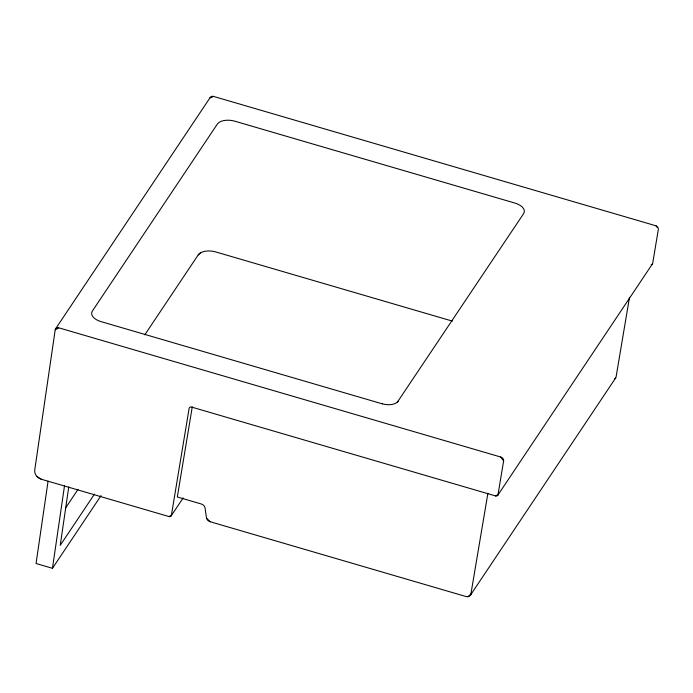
<?xml version="1.0" encoding="UTF-8"?>
<svg xmlns="http://www.w3.org/2000/svg" width="693" height="693" viewBox="0 0 693 693"><rect width="100%" height="100%" fill="white"/><g stroke="black" fill="none" stroke-linecap="round" stroke-linejoin="round"><path stroke-width="1.04" d="M55.197 329.799L34.711 470.235A8.16 6.635 33.8 0 0 41.381 479.253L168.927 516.545L171.388 515.28L189.137 408.342A2.33 1.897 33.8 0 1 191.571 407.068L495.538 495.928A2.33 1.897 33.8 0 0 497.998 494.698L503.629 460.897A3.5 2.841 33.8 0 0 500.77 457.034L58.905 327.858L55.197 329.799A3.5 2.841 33.8 0 1 58.385 327.746M48.077 481.133L36.053 563.504L52.46 568.303L101.057 495.608M52.46 568.303L64.484 485.923M68.763 486.936L60.239 545.313L94.456 494.126M192.273 406.843L177.313 496.985L201.282 503.993A4.66 3.794 33.8 0 1 205.093 508.125L206.497 518.147A4.66 3.794 33.8 0 0 210.204 521.742L465.973 596.526A4.66 3.794 33.8 0 0 470.902 594.005L487.889 493.329M629.513 297.297L616.103 376.775A4.66 3.794 33.8 0 1 614.396 379.088M209.892 98.371L209.996 97.93A3.5 2.841 33.8 0 1 213.6 96.431L655.976 225.797A3.5 2.841 33.8 0 1 658.324 229.47L652.693 263.271A2.33 1.897 33.8 0 1 651.238 264.587M55.492 328.95L210.187 97.522M144.776 334.849L198.215 254.903L200.26 252.997A13.981 7.597 8.3 0 1 215.861 251.966L452.347 321.102M65.445 508.186L78.049 489.327M171.188 515.835L183.177 497.895M497.791 495.244L652.485 263.816M470.495 595.114L615.696 377.893M382.345 403.82A12.543 6.817 8.3 0 0 397.401 402.096L398.18 401.186M397.401 402.096L523.579 213.695A13.981 7.597 8.3 0 0 514.986 203.092L234.936 121.223A13.981 7.597 8.3 0 0 217.29 124.151L92.403 311.001A13.981 7.597 8.3 0 0 100.996 321.604L382.328 403.854M198.215 254.903L200.26 252.997M468 596.682L470.902 594.005M495.538 495.928L497.998 494.698M210.897 97.557L213.6 96.431M37.067 476.645L41.381 479.253M206.497 518.147L210.204 521.742M500.77 457.034L503.62 460.949M655.976 225.797L656.912 227.287M171.388 515.28A2.33 1.897 33.8 0 1 168.927 516.545"/></g></svg>
